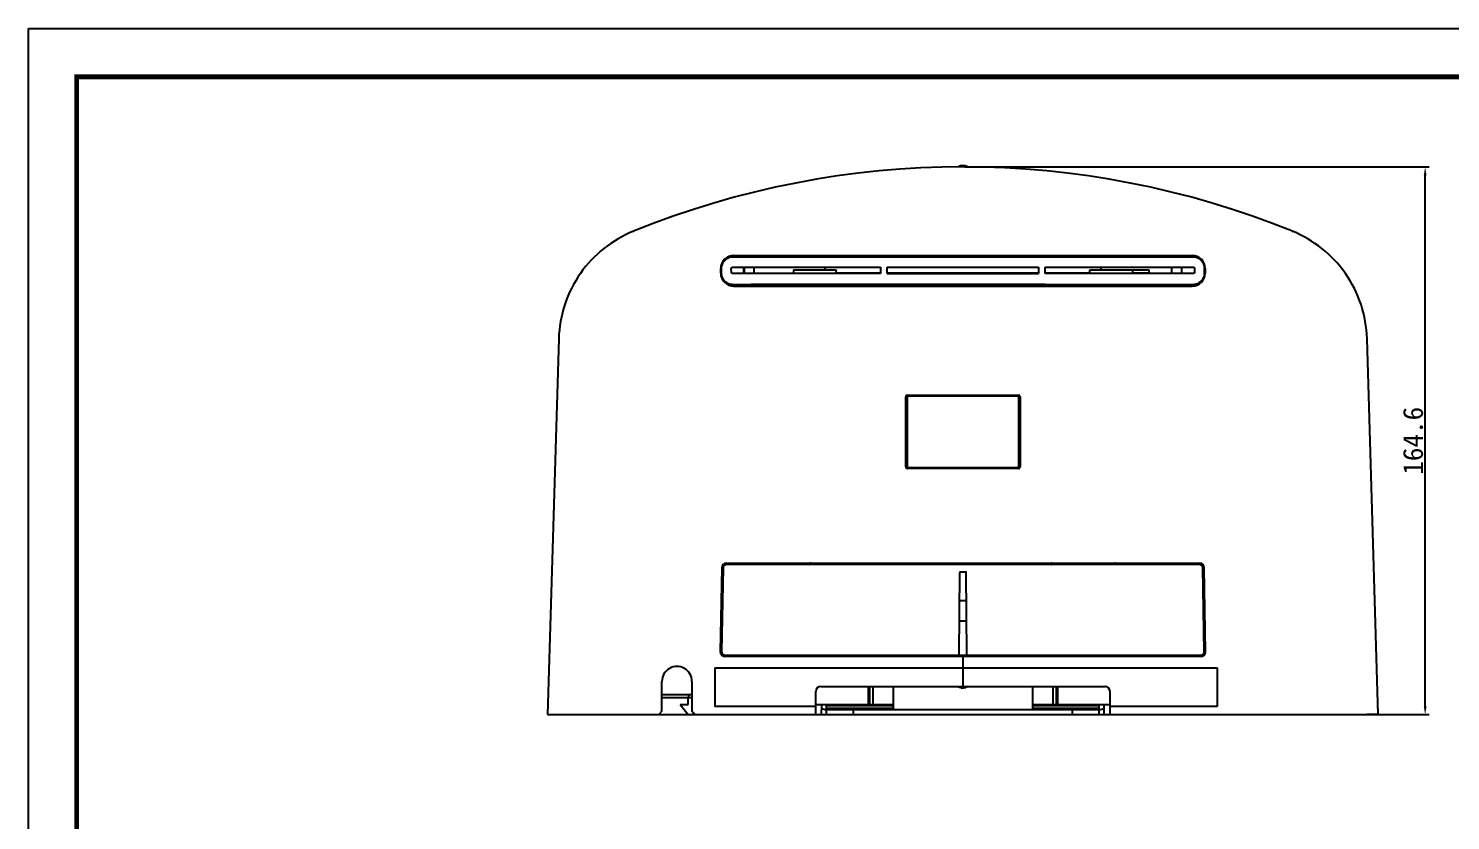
# Model space of a CAD drawing. Header units: millimetres. Extents: x 1972 to 2835, y 74 to 683.
# Drawn here: x 1972.2 to 2399.8, y 445.3 to 683.4 of the extents above; entities that cross this region are included whole.
import ezdxf

# ---------------------------------------------------------------- set-up
doc = ezdxf.new("R2010")
doc.units = ezdxf.units.MM
doc.linetypes.add('SOLID', pattern=[0])
doc.dimstyles.new('ISO-25', dxfattribs={"dimtxt": 6, "dimasz": 2.5, "dimexe": 1.25, "dimexo": 0.625, "dimtad": 1, "dimdsep": 46, "dimtxsty": 'Standard', "dimcen": 2.5, "dimclrd": 3, "dimclre": 3, "dimclrt": 3, "dimadec": 0, "dimazin": 0, "dimtfac": 1, "dimtmove": 0, "dimatfit": 3, "dimfxl": 1, "dimarcsym": 0})

# ---------------------------------------------------------------- blocks, each defined once
blk = doc.blocks.new('*D12')
at = {"color": 3, "lineweight": -2}
for p, q in [((2253.81, 641.74), (2393.45, 641.74)), ((2392.2, 479.63), (2392.2, 639.24)), ((2354.52, 477.13), (2393.45, 477.13))]:
    blk.add_line(p, q, dxfattribs=at)
at = {"color": 3}
for points in [[(2391.79, 639.24), (2392.62, 639.24), (2392.2, 641.74)], [(2391.79, 479.63), (2392.62, 479.63), (2392.2, 477.13)]]:
    blk.add_solid(points, dxfattribs=at)
at = {"layer": 'Defpoints', "color": 0}
for p in [(2253.19, 641.74), (2392.2, 641.74), (2353.9, 477.13)]:
    blk.add_point(p, dxfattribs=at)
at = {"color": 3, "insert": (2388.58, 559.44), "char_height": 6, "attachment_point": 5, "rotation": 90}
blk.add_mtext('164.6', dxfattribs=at)

msp = doc.modelspace()

# ---------------------------------------------------------------- linework, layer by layer
at = {"linetype": 'SOLID'}
for p, q in [((1972.152, 683.35), (2834.64, 683.35)), ((1972.152, 73.51), (1972.152, 683.35))]:
    msp.add_line(p, q, dxfattribs=at)
at = {"color": 7, "linetype": 'Continuous'}
for p, q in [((2182.389, 614.592), (2182.399, 614.581)), ((2228.437, 614.854), (2183.766, 614.853)), ((2183.984, 614.636), (2183.766, 614.853)), ((2228.427, 614.615), (2183.984, 614.636)), ((2184.237, 615.132), (2322.137, 615.132)), ((2187.306, 609.663), (2187.306, 611.607)), ((2187.402, 611.607), (2187.402, 609.663)), ((2190.424, 609.665), (2190.444, 611.605)), ((2230.429, 614.614), (2228.427, 614.615)), ((2228.437, 615.132), (2228.437, 614.757)), ((2230.437, 614.757), (2228.437, 614.757)), ((2253.187, 614.612), (2230.429, 614.614)), ((2230.437, 614.757), (2230.437, 615.132)), ((2275.937, 614.854), (2230.437, 614.854)), ((2275.946, 614.614), (2253.187, 614.612)), ((2275.937, 615.132), (2275.937, 614.757)), ((2277.937, 614.757), (2275.937, 614.757)), ((2277.948, 614.615), (2275.946, 614.614)), ((2277.937, 614.757), (2277.937, 615.132)), ((2322.603, 614.853), (2277.937, 614.854)), ((2315.931, 611.605), (2315.951, 609.665)), ((2318.973, 611.607), (2318.973, 609.663)), ((2319.069, 609.663), (2319.069, 611.607)), ((2322.592, 614.831), (2322.39, 614.636)), ((2322.587, 614.831), (2322.609, 614.853)), ((2323.985, 614.591), (2323.976, 614.581)), ((2180.337, 609.832), (2180.337, 611.232)), ((2180.378, 611.273), (2180.497, 611.155)), ((2180.501, 609.914), (2180.378, 609.791)), ((2180.497, 611.155), (2180.501, 609.914)), ((2183.541, 610.153), (2183.538, 611.112)), ((2193.687, 609.832), (2193.687, 609.667)), ((2193.687, 609.832), (2202.187, 609.832)), ((2202.187, 610.832), (2202.187, 609.671)), ((2202.187, 610.832), (2215.055, 610.832)), ((2214.945, 609.675), (2214.945, 609.832)), ((2228.437, 609.832), (2214.945, 609.832)), ((2228.437, 611.588), (2228.437, 609.682)), ((2230.437, 609.682), (2230.437, 611.588)), ((2230.437, 611.588), (2253.189, 611.586)), ((2275.937, 609.832), (2230.437, 609.832)), ((2230.437, 609.682), (2253.187, 609.684)), ((2253.187, 609.684), (2275.937, 609.682)), ((2253.189, 611.586), (2275.937, 611.588)), ((2275.937, 611.588), (2275.937, 609.682)), ((2277.937, 609.682), (2277.937, 611.588)), ((2291.43, 609.832), (2277.937, 609.832)), ((2322.335, 609.661), (2277.937, 609.682)), ((2291.32, 610.832), (2309.187, 610.832)), ((2291.43, 609.832), (2291.43, 609.675)), ((2304.187, 610.832), (2304.187, 609.671)), ((2304.187, 609.908), (2309.187, 609.908)), ((2309.187, 609.669), (2309.187, 610.832)), ((2309.187, 609.832), (2312.687, 609.832)), ((2312.687, 609.832), (2312.687, 609.667)), ((2322.837, 611.112), (2322.834, 610.153)), ((2325.874, 609.914), (2325.878, 611.155)), ((2325.997, 609.791), (2325.874, 609.914)), ((2325.878, 611.155), (2325.997, 611.273)), ((2326.037, 611.232), (2326.037, 609.832)), ((2183.84, 606.285), (2183.818, 606.263)), ((2183.824, 606.263), (2228.437, 606.261)), ((2183.835, 606.286), (2184.006, 606.45)), ((2184.237, 605.932), (2322.137, 605.932)), ((2228.427, 606.471), (2230.429, 606.472)), ((2228.437, 606.332), (2230.437, 606.333)), ((2228.437, 606.332), (2228.437, 605.932)), ((2230.429, 606.472), (2253.187, 606.474)), ((2230.437, 605.932), (2230.437, 606.333)), ((2230.437, 606.261), (2275.937, 606.261)), ((2253.187, 606.474), (2275.946, 606.472)), ((2275.937, 606.333), (2275.937, 605.932)), ((2275.937, 606.333), (2277.937, 606.332)), ((2275.946, 606.472), (2277.948, 606.471)), ((2277.937, 605.932), (2277.937, 606.332)), ((2277.937, 606.261), (2322.557, 606.263)), ((2277.948, 606.471), (2322.369, 606.45)), ((2322.369, 606.45), (2322.557, 606.263)), ((2131.647, 590.122), (2128.273, 477.132)), ((2378.102, 477.132), (2374.728, 590.122)), ((2236.487, 573.182), (2269.887, 573.182)), ((2253.189, 573.182), (2253.189, 572.864)), ((2235.987, 551.582), (2235.987, 572.682)), ((2269.989, 572.864), (2236.388, 572.864)), ((2236.389, 572.864), (2236.389, 551.264)), ((2269.989, 551.264), (2269.989, 572.864)), ((2270.387, 572.682), (2270.387, 551.582)), ((2269.989, 551.264), (2236.389, 551.264)), ((2269.887, 551.082), (2236.487, 551.082)), ((2253.189, 551.264), (2253.189, 551.082)), ((2324.33, 522.232), (2182.045, 522.232)), ((2182.052, 522.632), (2324.323, 522.632)), ((2204.337, 522.632), (2204.33, 522.232)), ((2204.453, 522.232), (2204.46, 522.632)), ((2213.22, 522.232), (2213.234, 522.632)), ((2247.187, 522.632), (2247.187, 522.232)), ((2259.187, 522.232), (2259.187, 522.632)), ((2293.141, 522.632), (2293.154, 522.232)), ((2301.915, 522.632), (2301.922, 522.232)), ((2302.044, 522.232), (2302.037, 522.632)), ((2180.652, 521.257), (2180.212, 496.057)), ((2181.045, 521.25), (2180.605, 496.05)), ((2252.186, 519.815), (2251.971, 495.239)), ((2252.386, 520.013), (2253.989, 520.013)), ((2254.404, 495.239), (2254.189, 519.815)), ((2325.77, 496.05), (2325.33, 521.25)), ((2326.163, 496.057), (2325.723, 521.257)), ((2254.063, 511.341), (2252.312, 511.341)), ((2252.259, 505.36), (2254.115, 505.36)), ((2181.605, 495.032), (2324.77, 495.032)), ((2324.763, 494.632), (2181.612, 494.632)), ((2203.856, 495.032), (2203.849, 494.632)), ((2203.971, 494.632), (2203.978, 495.032)), ((2206.047, 495.032), (2206.04, 494.632)), ((2207.412, 495.032), (2207.419, 494.632)), ((2208.937, 494.632), (2208.944, 495.032)), ((2212.257, 494.632), (2212.271, 495.032)), ((2222.227, 495.032), (2222.213, 494.632)), ((2222.259, 494.632), (2222.273, 495.032)), ((2222.902, 495.032), (2222.916, 494.632)), ((2223.861, 494.632), (2223.847, 495.032)), ((2228.927, 495.032), (2228.913, 494.632)), ((2229.058, 494.632), (2229.072, 495.032)), ((2229.69, 495.032), (2229.703, 494.632)), ((2230.561, 494.632), (2230.547, 495.032)), ((2235.627, 495.032), (2235.613, 494.632)), ((2235.858, 494.632), (2235.872, 495.032)), ((2236.501, 495.032), (2236.515, 494.632)), ((2237.261, 494.632), (2237.247, 495.032)), ((2242.327, 495.032), (2242.313, 494.632)), ((2242.658, 494.632), (2242.672, 495.032)), ((2243.302, 495.032), (2243.316, 494.632)), ((2243.961, 494.632), (2243.947, 495.032)), ((2249.027, 495.032), (2249.013, 494.632)), ((2249.459, 494.632), (2249.473, 495.032)), ((2250.102, 495.032), (2250.116, 494.632)), ((2250.647, 495.032), (2250.661, 494.632)), ((2253.187, 494.632), (2253.187, 491.212)), ((2255.727, 495.032), (2255.713, 494.632)), ((2256.259, 494.632), (2256.264, 494.79)), ((2256.264, 494.79), (2256.273, 495.032)), ((2256.902, 495.032), (2256.916, 494.632)), ((2257.361, 494.632), (2257.347, 495.032)), ((2262.427, 495.032), (2262.413, 494.632)), ((2263.059, 494.632), (2263.073, 495.032)), ((2263.703, 495.032), (2263.717, 494.632)), ((2264.061, 494.632), (2264.047, 495.032)), ((2269.127, 495.032), (2269.113, 494.632)), ((2269.86, 494.632), (2269.874, 495.032)), ((2270.503, 495.032), (2270.517, 494.632)), ((2270.761, 494.632), (2270.747, 495.032)), ((2275.827, 495.032), (2275.813, 494.632)), ((2276.671, 494.632), (2276.685, 495.032)), ((2277.303, 495.032), (2277.317, 494.632)), ((2277.461, 494.632), (2277.447, 495.032)), ((2282.527, 495.032), (2282.513, 494.632)), ((2283.459, 494.632), (2283.473, 495.032)), ((2284.102, 495.032), (2284.116, 494.632)), ((2284.161, 494.632), (2284.147, 495.032)), ((2294.104, 495.032), (2294.118, 494.632)), ((2297.43, 495.032), (2297.437, 494.632)), ((2298.956, 494.632), (2298.963, 495.032)), ((2300.335, 494.632), (2300.328, 495.032)), ((2302.397, 495.032), (2302.404, 494.632)), ((2302.526, 494.632), (2302.519, 495.032)), ((2178.587, 491.212), (2178.587, 479.582)), ((2178.587, 491.212), (2329.617, 491.212)), ((2253.187, 491.212), (2253.186, 485.632)), ((2329.617, 491.212), (2329.617, 479.582)), ((2162.687, 478.132), (2162.687, 487.132)), ((2171.687, 487.132), (2171.687, 478.132)), ((2208.937, 477.132), (2208.937, 484.132)), ((2210.437, 485.632), (2295.937, 485.632)), ((2224.686, 485.632), (2224.686, 480.132)), ((2225.186, 480.132), (2225.186, 485.632)), ((2226.186, 480.132), (2226.186, 485.632)), ((2232.187, 485.632), (2232.187, 478.632)), ((2274.187, 478.632), (2274.187, 485.632)), ((2280.189, 485.632), (2280.189, 480.132)), ((2281.189, 485.632), (2281.189, 480.132)), ((2281.689, 480.132), (2281.689, 485.632)), ((2297.437, 477.132), (2297.437, 484.132)), ((2171.687, 483.132), (2162.687, 483.132)), ((2171.687, 482.15), (2162.687, 482.15)), ((2168.183, 480.131), (2170.58, 480.133)), ((2168.184, 480.132), (2170.566, 477.132)), ((2170.58, 480.132), (2170.589, 482.15)), ((2208.937, 479.582), (2178.587, 479.582)), ((2208.937, 480.132), (2232.187, 480.132)), ((2210.687, 477.132), (2210.74, 480.132)), ((2212.187, 477.132), (2212.187, 480.132)), ((2232.187, 479.77), (2212.187, 479.77)), ((2212.187, 479.089), (2232.187, 479.089)), ((2274.187, 480.132), (2297.437, 480.132)), ((2294.187, 479.77), (2274.187, 479.77)), ((2274.187, 479.089), (2294.187, 479.089)), ((2294.187, 477.132), (2294.187, 480.132)), ((2295.687, 477.132), (2295.635, 480.132)), ((2329.617, 479.582), (2297.437, 479.582)), ((2128.272, 477.132), (2374.669, 477.132)), ((2162.687, 478.132), (2161.687, 477.132)), ((2172.687, 477.132), (2171.687, 478.132)), ((2172.187, 477.132), (2172.19, 477.63)), ((2212.187, 478.632), (2294.187, 478.632)), ((2220.187, 478.632), (2220.187, 477.132)), ((2286.187, 477.132), (2286.187, 478.632)), ((2375.301, 477.131), (2374.67, 477.132)), ((2378.103, 477.132), (2375.301, 477.132))]:
    msp.add_line(p, q, dxfattribs=at)
at = {"linetype": 'SOLID', "const_width": 1.452}
msp.add_lwpolyline([(1986.672, 88.03), (2820.12, 88.03), (2820.12, 668.83), (1986.672, 668.83)], close=True, dxfattribs=at)
at = {"color": 7, "linetype": 'Continuous'}
for centre, radius, start, end in [((2253.186, 378.124), 263.616, 67.91759, 112.0819), ((2253.187, 639.632), 2.5, 57.59384, 122.40743), ((2184.237, 611.232), 3.9, 90, 180), ((2183.739, 611.484), 3.374, 113.39315, 125.39175), ((2216.437, 609.832), 5, 159.26958, 168.46304), ((2289.937, 609.832), 5, 11.53696, 20.72998), ((2322.137, 611.232), 3.9, 0, 90), ((2322.635, 611.483), 3.376, 54.3392, 66.60783), ((2184.237, 609.832), 3.9, 180, 270), ((2183.95, 611.163), 3.453, 179.20792, 180.14342), ((2183.92, 609.923), 3.419, 180.15302, 181.1371), ((2219.554, 609.83), 4.609, 167.43969, 179.97049), ((2286.821, 609.83), 4.609, 0.02951, 12.56031), ((2322.137, 609.832), 3.9, 270, 0), ((2322.454, 609.923), 3.42, 358.86018, 359.847), ((2322.416, 611.162), 3.462, 359.86957, 0.79837), ((2236.487, 572.682), 0.5, 90, 180), ((2269.887, 572.682), 0.5, 0, 90), ((2236.487, 551.582), 0.5, 180, 270), ((2269.887, 551.582), 0.5, 270, 0), ((2182.052, 521.232), 1.4, 90, 179), ((2182.045, 521.232), 1, 90, 179), ((2207.512, 521.632), 1, 90, 142.43506), ((2281.774, 527.207), 5.359, 238.67815, 240.3261), ((2285.278, 533.866), 12.885, 243.28343, 243.45706), ((2289.159, 541.686), 21.615, 243.51865, 244.16303), ((2298.863, 521.632), 1, 37.57354, 90.05917), ((2324.323, 521.232), 1.4, 1, 90), ((2324.33, 521.232), 1, 1, 90), ((2252.386, 519.813), 0.2, 89.99984, 179.5042), ((2253.989, 519.813), 0.2, 0.49477, 90.00062), ((2181.612, 496.032), 1.4, 179, 270), ((2181.605, 496.032), 1, 179, 270), ((2252.171, 495.232), 0.2, 236.68092, 269.99873), ((2254.204, 495.232), 0.2, 270.00169, 316.01946), ((2324.763, 496.032), 1.4, 270, 1), ((2324.77, 496.032), 1, 270, 1), ((2167.187, 487.132), 4.5, 0, 180.00001), ((2210.437, 484.132), 1.5, 90, 180), ((2295.937, 484.132), 1.5, 0, 90), ((2212.316, 482.132), 3.5, 242.74655, 267.88478), ((2294.059, 482.132), 3.5, 272.11522, 297.25345)]:
    msp.add_arc(centre, radius, start, end, dxfattribs=at)
for points, knots in [([(2154.084, 622.403), (2150.922, 621.12), (2144.901, 617.609), (2137.721, 609.981), (2132.98, 600.563), (2131.748, 593.6), (2131.644, 590.122)], [0, 0, 0, 0, 0.2469975, 0.4965811, 0.7481299, 1, 1, 1, 1]), ([(2153.913, 622.161), (2153.922, 622.192), (2153.953, 622.286), (2154.02, 622.377), (2154.084, 622.403)], [0, 0, 0, 0, 0.3154507, 1, 1, 1, 1]), ([(2374.731, 590.122), (2374.627, 593.6), (2373.395, 600.563), (2368.653, 609.982), (2361.474, 617.609), (2355.452, 621.121), (2352.29, 622.403)], [0, 0, 0, 0, 0.2518701, 0.503419, 0.7530026, 1, 1, 1, 1]), ([(2352.458, 622.172), (2352.45, 622.2), (2352.419, 622.291), (2352.353, 622.378), (2352.29, 622.403)], [0, 0, 0, 0, 0.3057832, 1, 1, 1, 1]), ([(2183.984, 614.636), (2183.54, 614.636), (2182.638, 614.463), (2181.483, 613.713), (2180.696, 612.573), (2180.504, 611.663), (2180.498, 611.211)], [0, 0, 0, 0, 0.2476798, 0.4972109, 0.7484026, 1, 1, 1, 1]), ([(2183.766, 614.853), (2183.655, 614.854), (2183.189, 614.837), (2182.725, 614.722), (2182.399, 614.581)], [0, 0, 0, 0, 0.2381409, 1, 1, 1, 1]), ([(2183.538, 611.112), (2183.538, 611.24), (2183.645, 611.506), (2183.91, 611.609), (2184.037, 611.609)], [0, 0, 0, 0, 0.5036144, 1, 1, 1, 1]), ([(2184.02, 615.077), (2184, 615.046), (2183.938, 614.952), (2183.842, 614.866), (2183.766, 614.853)], [0, 0, 0, 0, 0.3227978, 1, 1, 1, 1]), ([(2184.037, 611.609), (2187.7, 611.607), (2202.501, 611.596), (2217.301, 611.59), (2228.437, 611.588)], [0, 0, 0, 0, 0.2475405, 1, 1, 1, 1]), ([(2277.937, 611.588), (2281.669, 611.589), (2296.469, 611.593), (2311.269, 611.602), (2322.338, 611.609)], [0, 0, 0, 0, 0.2521139, 1, 1, 1, 1]), ([(2322.39, 614.636), (2318.724, 614.634), (2303.91, 614.623), (2289.095, 614.617), (2277.948, 614.615)], [0, 0, 0, 0, 0.2475157, 1, 1, 1, 1]), ([(2322.338, 611.609), (2322.465, 611.609), (2322.73, 611.506), (2322.837, 611.24), (2322.837, 611.112)], [0, 0, 0, 0, 0.4964149, 1, 1, 1, 1]), ([(2322.356, 615.077), (2322.375, 615.045), (2322.438, 614.952), (2322.533, 614.866), (2322.609, 614.853)], [0, 0, 0, 0, 0.3226488, 1, 1, 1, 1]), ([(2325.877, 611.211), (2325.871, 611.662), (2325.679, 612.573), (2324.892, 613.713), (2323.737, 614.463), (2322.835, 614.636), (2322.39, 614.636)], [0, 0, 0, 0, 0.2516141, 0.5027966, 0.7523186, 1, 1, 1, 1]), ([(2323.976, 614.581), (2323.864, 614.629), (2323.426, 614.79), (2322.954, 614.856), (2322.609, 614.853)], [0, 0, 0, 0, 0.2601743, 1, 1, 1, 1]), ([(2180.502, 609.855), (2180.511, 609.402), (2180.71, 608.495), (2181.504, 607.366), (2182.659, 606.622), (2183.56, 606.45), (2184.006, 606.45)], [0, 0, 0, 0, 0.25234, 0.5024539, 0.7511638, 1, 1, 1, 1]), ([(2184.04, 609.661), (2183.915, 609.661), (2183.651, 609.762), (2183.541, 610.025), (2183.541, 610.153)], [0, 0, 0, 0, 0.4967245, 1, 1, 1, 1]), ([(2228.437, 609.682), (2224.706, 609.681), (2218.188, 609.673), (2208.894, 609.676), (2200.571, 609.672), (2192.29, 609.663), (2186.785, 609.663), (2184.04, 609.661)], [0, 0, 0, 0, 0.2521208, 0.4404607, 0.627989, 0.8145408, 1, 1, 1, 1]), ([(2322.834, 610.153), (2322.834, 610.025), (2322.724, 609.762), (2322.46, 609.661), (2322.335, 609.661)], [0, 0, 0, 0, 0.5032587, 1, 1, 1, 1]), ([(2322.369, 606.45), (2322.815, 606.45), (2323.716, 606.622), (2324.871, 607.366), (2325.665, 608.495), (2325.864, 609.402), (2325.873, 609.855)], [0, 0, 0, 0, 0.2488251, 0.4975448, 0.7476693, 1, 1, 1, 1]), ([(2183.818, 606.263), (2183.387, 606.259), (2182.513, 606.407), (2181.753, 606.866), (2181.431, 607.155)], [0, 0, 0, 0, 0.4989178, 1, 1, 1, 1]), ([(2184.102, 605.982), (2184.064, 606.055), (2183.992, 606.172), (2183.871, 606.254), (2183.818, 606.263)], [0, 0, 0, 0, 0.6032128, 1, 1, 1, 1]), ([(2184.006, 606.45), (2187.671, 606.452), (2202.478, 606.463), (2217.285, 606.468), (2228.427, 606.471)], [0, 0, 0, 0, 0.2475196, 1, 1, 1, 1]), ([(2322.272, 605.982), (2322.311, 606.055), (2322.383, 606.172), (2322.504, 606.254), (2322.557, 606.263)], [0, 0, 0, 0, 0.603278, 1, 1, 1, 1]), ([(2324.932, 607.145), (2324.611, 606.858), (2323.854, 606.405), (2322.986, 606.259), (2322.557, 606.263)], [0, 0, 0, 0, 0.5010706, 1, 1, 1, 1]), ([(2266.681, 522.632), (2266.741, 522.632), (2266.831, 522.541), (2266.895, 522.396), (2266.924, 522.294), (2266.936, 522.237)], [0, 0, 0, 0, 0.3643882, 0.6466529, 1, 1, 1, 1]), ([(2280.259, 522.235), (2280.191, 522.352), (2280.035, 522.542), (2279.797, 522.632), (2279.694, 522.632)], [0, 0, 0, 0, 0.5677281, 1, 1, 1, 1]), ([(2252.312, 511.341), (2252.286, 511.341), (2252.239, 511.341), (2252.183, 511.339), (2252.148, 511.335), (2252.129, 511.333), (2252.118, 511.33), (2252.112, 511.327), (2252.112, 511.325)], [0, 0, 0, 0, 0.3782189, 0.7002703, 0.823786, 0.9161008, 0.9745568, 1, 1, 1, 1]), ([(2254.263, 511.325), (2254.263, 511.327), (2254.257, 511.33), (2254.246, 511.333), (2254.227, 511.335), (2254.191, 511.339), (2254.136, 511.341), (2254.089, 511.341), (2254.063, 511.341)], [0, 0, 0, 0, 0.0255147, 0.0841348, 0.1765651, 0.3002262, 0.6220592, 1, 1, 1, 1]), ([(2252.059, 505.345), (2252.059, 505.346), (2252.066, 505.349), (2252.077, 505.352), (2252.095, 505.354), (2252.131, 505.358), (2252.187, 505.36), (2252.234, 505.36), (2252.259, 505.36)], [0, 0, 0, 0, 0.0255138, 0.0841326, 0.1765644, 0.3002294, 0.6220631, 1, 1, 1, 1]), ([(2254.115, 505.36), (2254.141, 505.36), (2254.188, 505.36), (2254.244, 505.358), (2254.279, 505.354), (2254.298, 505.352), (2254.309, 505.349), (2254.315, 505.346), (2254.315, 505.345)], [0, 0, 0, 0, 0.3782223, 0.7002731, 0.8237847, 0.9160977, 0.9745555, 1, 1, 1, 1]), ([(2251.971, 495.239), (2251.97, 495.203), (2251.987, 495.133), (2252.036, 495.082), (2252.062, 495.065)], [0, 0, 0, 0, 0.5364957, 1, 1, 1, 1]), ([(2254.347, 495.093), (2254.352, 495.098), (2254.371, 495.119), (2254.384, 495.144), (2254.392, 495.164)], [0, 0, 0, 0, 0.2379759, 1, 1, 1, 1]), ([(2251.715, 485.62), (2251.773, 485.579), (2252.027, 485.422), (2252.311, 485.319), (2252.532, 485.268)], [0, 0, 0, 0, 0.2390226, 1, 1, 1, 1]), ([(2252.532, 485.268), (2252.637, 485.243), (2253.065, 485.17), (2253.509, 485.192), (2253.827, 485.264)], [0, 0, 0, 0, 0.2491323, 1, 1, 1, 1]), ([(2252.569, 485.589), (2252.618, 485.574), (2252.821, 485.523), (2253.03, 485.501), (2253.187, 485.501)], [0, 0, 0, 0, 0.2466037, 1, 1, 1, 1]), ([(2253.187, 485.501), (2253.344, 485.501), (2253.552, 485.523), (2253.754, 485.573), (2253.803, 485.588)], [0, 0, 0, 0, 0.7533654, 1, 1, 1, 1]), ([(2253.827, 485.264), (2253.904, 485.281), (2254.196, 485.361), (2254.476, 485.492), (2254.66, 485.619)], [0, 0, 0, 0, 0.2610966, 1, 1, 1, 1]), ([(2170.841, 483.132), (2170.803, 483.132), (2170.744, 483.067), (2170.699, 482.964), (2170.643, 482.78), (2170.602, 482.505), (2170.59, 482.271), (2170.59, 482.15)], [0, 0, 0, 0, 0.1090504, 0.2056411, 0.3322714, 0.6534948, 1, 1, 1, 1])]:
    msp.add_open_spline(points, degree=3, knots=knots, dxfattribs=at)
for points in [[(2267.895, 522.624), (2267.756, 522.481), (2267.604, 522.349), (2267.445, 522.227)], [(2279.485, 522.356), (2279.362, 522.418), (2279.24, 522.482), (2279.121, 522.55)], [(2254.392, 495.164), (2254.4, 495.188), (2254.404, 495.214), (2254.404, 495.239)]]:
    msp.add_open_spline(points, degree=3, dxfattribs=at)

# ---------------------------------------------------------------- dimensions: what is measured, and where the dimension line sits
dim = msp.add_linear_dim(base=(2392.203, 641.74), p1=(2353.899, 477.132), p2=(2253.186, 641.74), angle=90, dimstyle='ISO-25', override={"dimdec": 1})
dim.commit()
dim.dimension.update_dxf_attribs({"geometry": '*D12', "text_midpoint": (2388.578, 559.436)})

doc.saveas('drawing.dxf')
